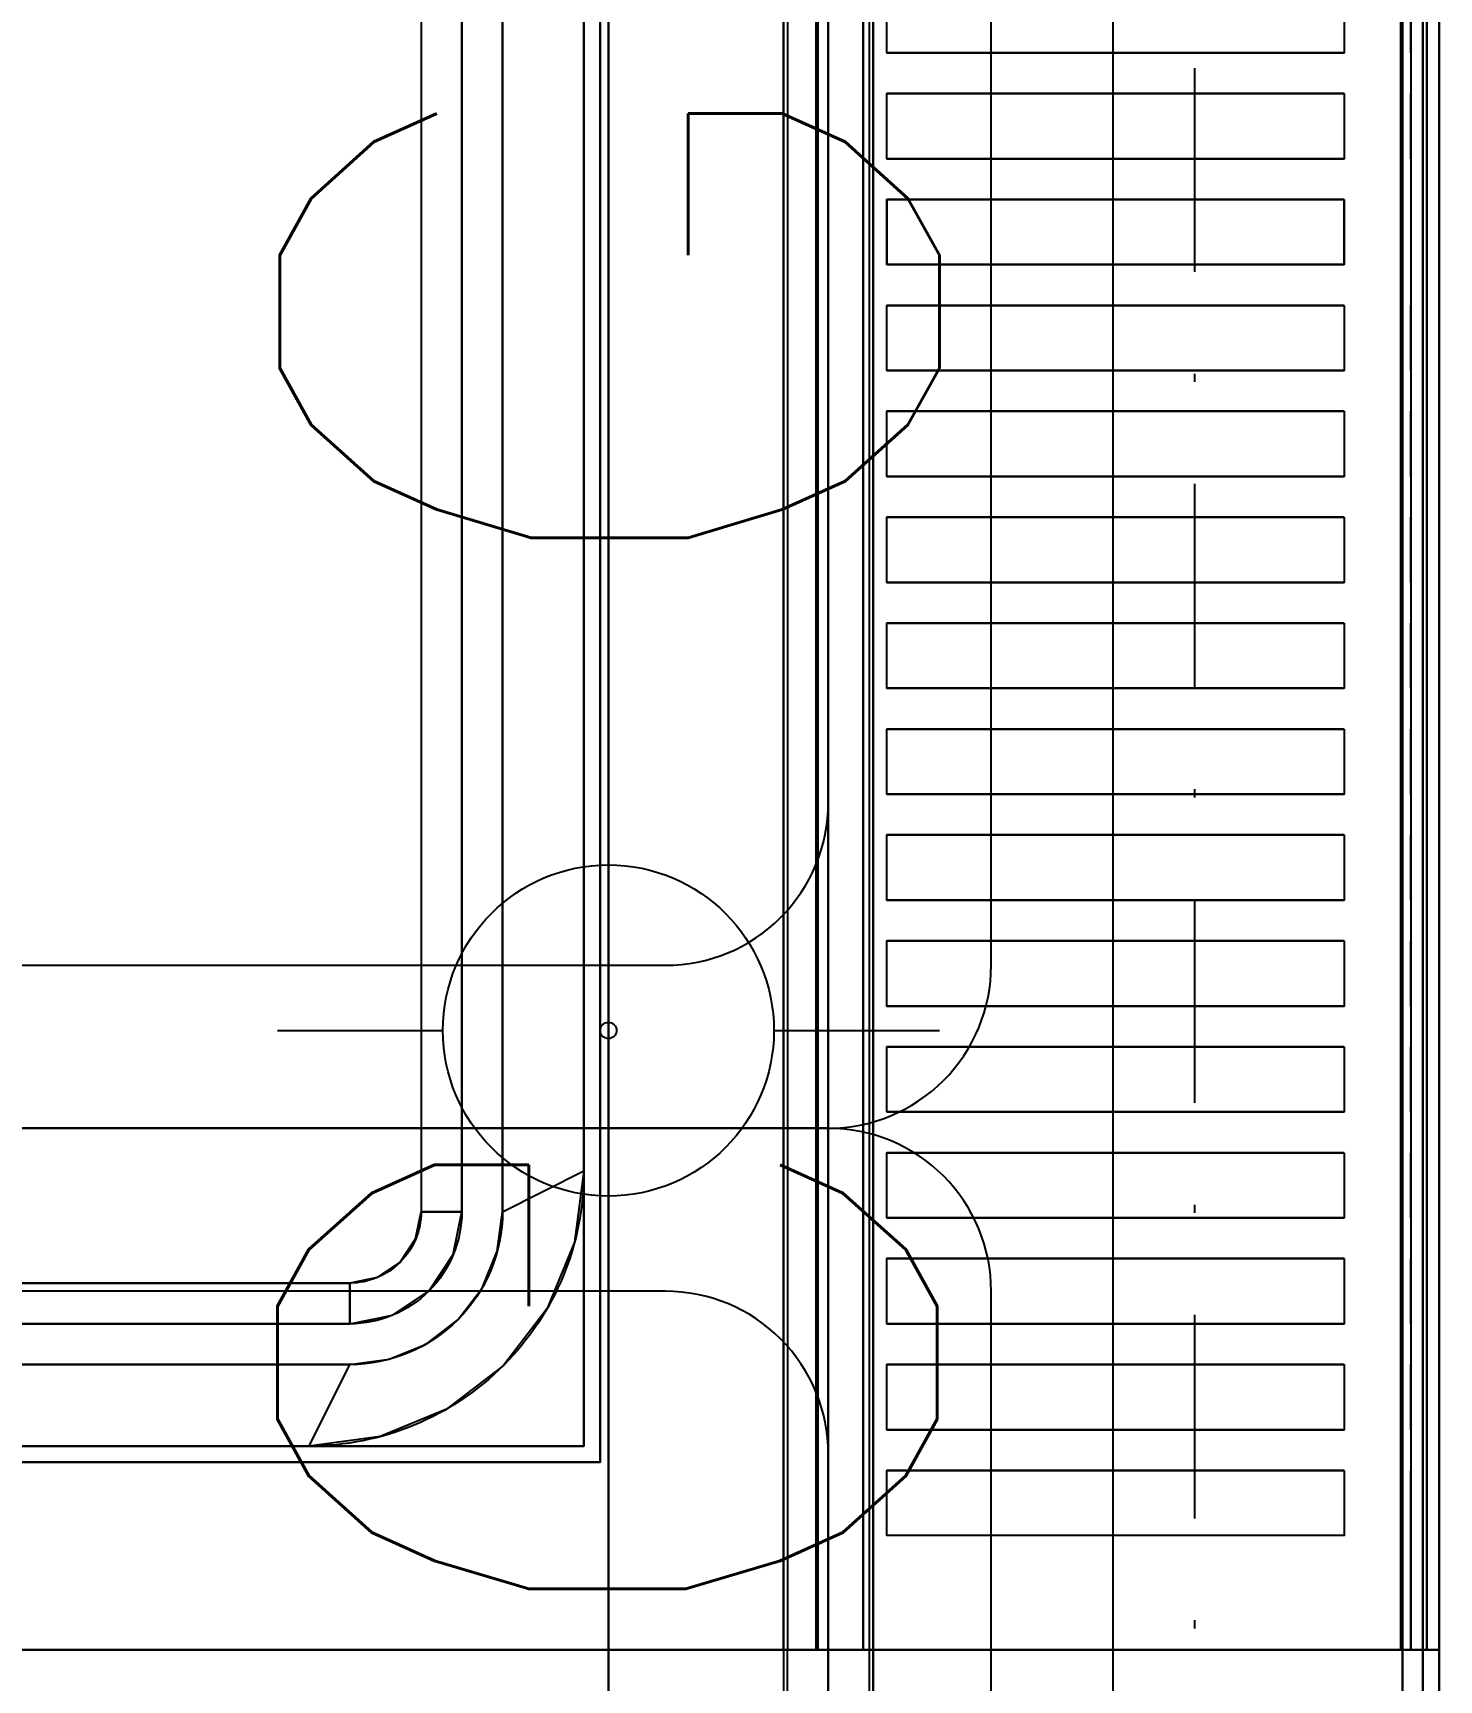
# Model space of a CAD drawing. Header units: millimetres. Extents: x 38967 to 51721, y 49836 to 53207.
# Drawn here: x 41788.87 to 41806.14, y 52616.47 to 52636.69 of the extents above; entities that cross this region are included whole.
import ezdxf

# ---------------------------------------------------------------- set-up
doc = ezdxf.new("R2010")
doc.units = ezdxf.units.MM
doc.header["$LTSCALE"] = 5
doc.linetypes.add('TRATTO-PUNTO', pattern=[1, 0.5, -0.25, 0, -0.25])
for name, color, linetype in [('200-EquipBorder-2d', 9, 'Continuous'), ('200-EquipInternal-2d', 252, 'Continuous'), ('200-EquipSteel-3d', 9, 'Continuous'), ('250-Gas-2D', 50, 'Continuous')]:
    doc.layers.add(name, color=color, linetype=linetype)
doc.layers.add('200-InsPoint-3D', color=3, linetype='Continuous', plot=False)
doc.styles.add('SIMPLEX', font='simplex')

# ---------------------------------------------------------------- blocks, each defined once
blk = doc.blocks.new('ELECTROLUX-MC7-BODY1200X250')
at = {"layer": '200-EquipBorder-2d'}
for p, q in [((0, 0), (1200, 0)), ((1200, 0), (1200, -655))]:
    blk.add_line(p, q, dxfattribs=at)
at = {"layer": '200-EquipInternal-2d'}
blk.add_line((0, -80), (1200, -80), dxfattribs=at)
at = {"layer": '200-EquipSteel-3d'}
for points, invisible_edges in [([(0, -0.34, 912.22), (0, 0, 910.5), (1200, 0, 910.5), (1200, -0.34, 912.22)], 8), ([(0, 0, 902.7), (0, -0.13, 901.81), (1200, -0.13, 901.81), (1200, 0, 902.7)], 2), ([(0, -0.13, 901.81), (0, -0.54, 901.01), (1200, -0.54, 901.01), (1200, -0.13, 901.81)], 10), ([(0, -1.32, 913.68), (0, -0.34, 912.22), (1200, -0.34, 912.22), (1200, -1.32, 913.68)], 10), ([(0, -0.54, 901.01), (0, -1.19, 900.39), (1200, -1.19, 900.39), (1200, -0.54, 901.01)], 10), ([(0, -1.19, 900.39), (0, -2, 900), (1200, -2, 900), (1200, -1.19, 900.39)], 8), ([(0, -2.78, 914.66), (0, -1.32, 913.68), (1200, -1.32, 913.68), (1200, -2.78, 914.66)], 10), ([(1200, -655, 650), (1200, -102, 724), (1200, -2, 900), (1200, -655, 900)], 3), ([(1200, -2, 900), (1200, -2, 724), (1200, -102, 724)], 8), ([(0, -4.5, 915), (0, -2.78, 914.66), (1200, -2.78, 914.66), (1200, -4.5, 915)], 2), ([(0, -71.6, 914.58), (0, -69.5, 915), (1200, -69.5, 915), (1200, -71.6, 914.58)], 8), ([(0, -73.39, 913.39), (0, -71.6, 914.58), (1200, -71.6, 914.58), (1200, -73.39, 913.39)], 10), ([(0, -74.58, 911.6), (0, -73.39, 913.39), (1200, -73.39, 913.39), (1200, -74.58, 911.6)], 10), ([(0, -75, 909.5), (0, -74.58, 911.6), (1200, -74.58, 911.6), (1200, -75, 909.5)], 2), ([(0, -75.45, 903.59), (0, -75, 905.7), (1200, -75, 905.7), (1200, -75.45, 903.59)], 8), ([(0, -76.64, 901.78), (0, -75.45, 903.59), (1200, -75.45, 903.59), (1200, -76.64, 901.78)], 10), ([(0, -78.4, 900.53), (0, -76.64, 901.78), (1200, -76.64, 901.78), (1200, -78.4, 900.53)], 10), ([(0, -80.5, 900), (0, -78.4, 900.53), (1200, -78.4, 900.53), (1200, -80.5, 900)], 2), ([(1200, -102, 724), (1200, -655, 650), (1200, -102, 650)], 1)]:
    blk.add_3dface(points, dxfattribs=dict(at, invisible_edges=invisible_edges))
for points in [[(0, 0, 910.5), (0, 0, 902.7), (1200, 0, 902.7), (1200, 0, 910.5)], [(0, -2, 724), (0, -2, 900), (1200, -2, 900), (1200, -2, 724)], [(0, -102, 724), (0, -2, 724), (1200, -2, 724), (1200, -102, 724)], [(0, -69.5, 915), (0, -4.5, 915), (1200, -4.5, 915), (1200, -69.5, 915)], [(0, -75, 905.7), (0, -75, 909.5), (1200, -75, 909.5), (1200, -75, 905.7)], [(0, -655, 650), (0, -102, 650), (1200, -102, 650), (1200, -655, 650)], [(0, -102, 650), (1200, -102, 650), (1200, -102, 724), (0, -102, 724)]]:
    blk.add_3dface(points, dxfattribs=at)
at = {"layer": '200-InsPoint-3D'}
blk.add_point((1200, 0), dxfattribs=at)
blk = doc.blocks.new('ELECTROLUX-MC7-TOPFYERBRURNERS6')
at = {"layer": '200-EquipSteel-3d'}
for points, invisible_edges in [([(800, -80.5, 900), (854.11, -83.5, 900), (1145.9, -83.5, 900), (1200, -80.5, 900)], 5), ([(1145.9, -83.5, 900), (1154.63, -84.65, 900), (1200, -80.5, 900)], 10), ([(1154.63, -84.65, 900), (1162.78, -88.02, 900), (1200, -80.5, 900)], 10), ([(1162.78, -88.02, 900), (1169.77, -93.39, 900), (1200, -80.5, 900)], 10), ([(1169.77, -93.39, 900), (1175.14, -100.38, 900), (1200, -80.5, 900)], 10), ([(1175.14, -100.38, 900), (1178.51, -108.53, 900), (1200, -80.5, 900)], 10), ([(1178.51, -108.53, 900), (1179.66, -117.26, 900), (1200, -80.5, 900)], 10), ([(1200, -80.5, 900), (1179.66, -117.26, 900), (1179.66, -619.74, 900), (1200, -655, 900)], 5)]:
    blk.add_3dface(points, dxfattribs=dict(at, invisible_edges=invisible_edges))
blk = doc.blocks.new('E7GCGL6C00')
for name in ['ELECTROLUX-MC7-BODY1200X250', 'ELECTROLUX-MC7-TOPFYERBRURNERS6']:
    blk.add_blockref(name, (0, 0))
blk = doc.blocks.new('GCON')
at = {"layer": '200-InsPoint-3D'}
blk.add_point((0, 0), dxfattribs=at)
at = {"layer": '250-Gas-2D'}
for p, q in [((0, 40.64), (0, 20.32)), ((-40.64, 0), (-20.32, 0)), ((20.32, 0), (40.64, 0)), ((0, -20.32), (0, -40.64))]:
    blk.add_line(p, q, dxfattribs=at)
for radius in [20.32, 1]:
    blk.add_circle((0, 0), radius, dxfattribs=at)
at = {"layer": '250-Gas-2D', "style": 'SIMPLEX', "flags": 8}
blk.add_attdef('G', (50.05, -40.64), '', height=81, dxfattribs=at)
blk = doc.blocks.new('A$C4DBF6129')
at = {"layer": '200-EquipBorder-2d'}
for points in [[(15.6, 32.5), (2, 32.5, 0.414214), (0, 30.5), (0, 2, 0.414214), (2, 0), (15.6, 0, 0.414214), (17.6, 2), (17.6, 30.5, 0.414214)], [(13.6, 30.5), (4, 30.5, 0.414214), (2, 28.5), (2, 4, 0.414214), (4, 2), (13.6, 2, 0.414214), (15.6, 4), (15.6, 28.5, 0.414214)]]:
    blk.add_lwpolyline(points, format="xyb", close=True, dxfattribs=at)
blk = doc.blocks.new('ZVR1780')
at = {"layer": '200-EquipBorder-2d'}
for points in [[(1780, -340), (1780, 0), (0, 0), (0, -340), (1780, -340)], [(0, -300), (30, -300), (30, -30), (1750, -30), (1750, -300), (1780, -300)]]:
    blk.add_lwpolyline(points, dxfattribs=at)
at = {"xscale": 10, "yscale": 10, "zscale": 10}
for p in [(1398, -340), (1574, -340)]:
    blk.add_blockref('A$C4DBF6129', p, dxfattribs=at)
at = {"layer": '200-InsPoint-3D', "flags": 9}
blk.add_attdef('DISTANG', (0, 0), '', height=1, dxfattribs=at)
blk.add_attdef('DISTANG', (0, 0), '', height=1, dxfattribs=at)
blk = doc.blocks.new('ELECTROLUX-MC7-BODY400X250')
at = {"layer": '200-EquipBorder-2d'}
for p, q in [((0, 0), (400, 0)), ((400, 0), (400, -655))]:
    blk.add_line(p, q, dxfattribs=at)
at = {"layer": '200-EquipInternal-2d'}
blk.add_line((0, -80), (400, -80), dxfattribs=at)
at = {"layer": '200-EquipSteel-3d'}
for points, invisible_edges in [([(0, -0.34, 912.22), (0, 0, 910.5), (400, 0, 910.5), (400, -0.34, 912.22)], 8), ([(0, 0, 902.7), (0, -0.13, 901.81), (400, -0.13, 901.81), (400, 0, 902.7)], 2), ([(0, -0.13, 901.81), (0, -0.54, 901.01), (400, -0.54, 901.01), (400, -0.13, 901.81)], 10), ([(0, -1.32, 913.68), (0, -0.34, 912.22), (400, -0.34, 912.22), (400, -1.32, 913.68)], 10), ([(0, -0.54, 901.01), (0, -1.19, 900.39), (400, -1.19, 900.39), (400, -0.54, 901.01)], 10), ([(0, -1.19, 900.39), (0, -2, 900), (400, -2, 900), (400, -1.19, 900.39)], 8), ([(0, -2.78, 914.66), (0, -1.32, 913.68), (400, -1.32, 913.68), (400, -2.78, 914.66)], 10), ([(400, -655, 650), (400, -102, 724), (400, -2, 900), (400, -655, 900)], 3), ([(400, -2, 900), (400, -2, 724), (400, -102, 724)], 8), ([(0, -4.5, 915), (0, -2.78, 914.66), (400, -2.78, 914.66), (400, -4.5, 915)], 2), ([(0, -71.6, 914.58), (0, -69.5, 915), (400, -69.5, 915), (400, -71.6, 914.58)], 8), ([(0, -73.39, 913.39), (0, -71.6, 914.58), (400, -71.6, 914.58), (400, -73.39, 913.39)], 10), ([(0, -74.58, 911.6), (0, -73.39, 913.39), (400, -73.39, 913.39), (400, -74.58, 911.6)], 10), ([(0, -75, 909.5), (0, -74.58, 911.6), (400, -74.58, 911.6), (400, -75, 909.5)], 2), ([(0, -75.45, 903.59), (0, -75, 905.7), (400, -75, 905.7), (400, -75.45, 903.59)], 8), ([(0, -76.64, 901.78), (0, -75.45, 903.59), (400, -75.45, 903.59), (400, -76.64, 901.78)], 10), ([(0, -78.4, 900.53), (0, -76.64, 901.78), (400, -76.64, 901.78), (400, -78.4, 900.53)], 10), ([(0, -80.5, 900), (0, -78.4, 900.53), (400, -78.4, 900.53), (400, -80.5, 900)], 2), ([(400, -102, 724), (400, -655, 650), (400, -102, 650)], 1)]:
    blk.add_3dface(points, dxfattribs=dict(at, invisible_edges=invisible_edges))
for points in [[(0, 0, 910.5), (0, 0, 902.7), (400, 0, 902.7), (400, 0, 910.5)], [(0, -2, 724), (0, -2, 900), (400, -2, 900), (400, -2, 724)], [(0, -2, 724), (0, -102, 724), (400, -102, 724), (400, -2, 724)], [(0, -69.5, 915), (0, -4.5, 915), (400, -4.5, 915), (400, -69.5, 915)], [(0, -75, 905.7), (0, -75, 909.5), (400, -75, 909.5), (400, -75, 905.7)], [(0, -655, 650), (0, -102, 650), (400, -102, 650), (400, -655, 650)], [(0, -102, 650), (400, -102, 650), (400, -102, 724), (0, -102, 724)]]:
    blk.add_3dface(points, dxfattribs=at)
at = {"layer": '200-InsPoint-3D'}
blk.add_point((400, 0), dxfattribs=at)
blk = doc.blocks.new('ELECTROLUX-MC-CAMINO400')
at = {"layer": '200-EquipInternal-2d'}
for points in [[(0, -0.21), (400, -0.21), (400, -75.21), (0, -75.21)], [(196, -10.37), (204, -10.37), (204, -66.52), (196, -66.52)], [(209, -10.37), (217, -10.37), (217, -66.52), (209, -66.52)], [(222, -10.37), (230, -10.37), (230, -66.52), (222, -66.52)], [(235, -10.37), (243, -10.37), (243, -66.52), (235, -66.52)], [(248, -10.37), (256, -10.37), (256, -66.52), (248, -66.52)], [(261, -10.37), (269, -10.37), (269, -66.52), (261, -66.52)], [(274, -10.37), (282, -10.37), (282, -66.52), (274, -66.52)], [(287, -10.37), (295, -10.37), (295, -66.52), (287, -66.52)], [(300, -10.37), (308, -10.37), (308, -66.52), (300, -66.52)], [(313, -10.37), (321, -10.37), (321, -66.52), (313, -66.52)], [(326, -10.37), (334, -10.37), (334, -66.52), (326, -66.52)], [(339, -10.37), (347, -10.37), (347, -66.52), (339, -66.52)], [(352, -10.37), (360, -10.37), (360, -66.52), (352, -66.52)], [(365, -10.37), (373, -10.37), (373, -66.52), (365, -66.52)], [(378, -10.37), (386, -10.37), (386, -66.52), (378, -66.52)]]:
    blk.add_lwpolyline(points, close=True, dxfattribs=at)
at = {"layer": '200-EquipSteel-3d'}
for points in [[(0, -0.21, 917.01), (0, -0.21, 956), (400, -0.21, 956), (400, -0.21, 917.01)], [(0, -69.44, 915), (0, -3.39, 915), (400, -3.39, 915), (400, -69.44, 915)]]:
    blk.add_3dface(points, dxfattribs=at)
for points, invisible_edges in [([(0, -0.21, 956), (0, -0.36, 956.76), (400, -0.36, 956.76), (400, -0.21, 956)], 2), ([(0, -0.25, 916.62), (0, -0.21, 917.01), (400, -0.21, 917.01), (400, -0.25, 916.62)], 8), ([(0, -0.37, 916.23), (0, -0.25, 916.62), (400, -0.25, 916.62), (400, -0.37, 916.23)], 10), ([(0, -0.36, 956.76), (0, -0.78, 957.41), (400, -0.78, 957.41), (400, -0.36, 956.76)], 10), ([(0, -0.56, 915.88), (0, -0.37, 916.23), (400, -0.37, 916.23), (400, -0.56, 915.88)], 10), ([(0, -0.82, 915.58), (0, -0.56, 915.88), (400, -0.56, 915.88), (400, -0.82, 915.58)], 10), ([(0, -0.78, 957.41), (0, -1.43, 957.84), (400, -1.43, 957.84), (400, -0.78, 957.41)], 10), ([(0, -1.41, 915.27), (0, -0.82, 915.58), (400, -0.82, 915.58), (400, -1.41, 915.27)], 10), ([(0, -2.05, 915.07), (0, -1.41, 915.27), (400, -1.41, 915.27), (400, -2.05, 915.07)], 10), ([(0, -1.43, 957.84), (0, -2.19, 958), (400, -2.19, 958), (400, -1.43, 957.84)], 8), ([(0, -2.72, 914.98), (0, -2.05, 915.07), (400, -2.05, 915.07), (400, -2.72, 914.98)], 10), ([(0, -3.39, 915), (0, -2.72, 914.98), (400, -2.72, 914.98), (400, -3.39, 915)], 2), ([(196, -10.37, 957.76), (204, -10.37, 957.76), (204, -2.19, 958), (196, -2.19, 958)], 10), ([(204, -2.19, 958), (209, -2.19, 958), (209, -10.37, 957.76), (204, -10.37, 957.76)], 14), ([(209, -10.37, 957.76), (217, -10.37, 957.76), (217, -2.19, 958), (209, -2.19, 958)], 10), ([(217, -2.19, 958), (222, -2.19, 958), (222, -10.37, 957.76), (217, -10.37, 957.76)], 14), ([(230, -10.37, 957.76), (222, -10.37, 957.76), (222, -2.19, 958), (230, -2.19, 958)], 10), ([(230, -2.19, 958), (235, -2.19, 958), (235, -10.37, 957.76), (230, -10.37, 957.76)], 14), ([(235, -10.37, 957.76), (243, -10.37, 957.76), (243, -2.19, 958), (235, -2.19, 958)], 10), ([(243, -2.19, 958), (248, -2.19, 958), (248, -10.37, 957.76), (243, -10.37, 957.76)], 14), ([(248, -10.37, 957.76), (256, -10.37, 957.76), (256, -2.19, 958), (248, -2.19, 958)], 10), ([(256, -2.19, 958), (261, -2.19, 958), (261, -10.37, 957.76), (256, -10.37, 957.76)], 14), ([(261, -10.37, 957.76), (269, -10.37, 957.76), (269, -2.19, 958), (261, -2.19, 958)], 10), ([(269, -2.19, 958), (274, -2.19, 958), (274, -10.37, 957.76), (269, -10.37, 957.76)], 14), ([(274, -10.37, 957.76), (282, -10.37, 957.76), (282, -2.19, 958), (274, -2.19, 958)], 10), ([(282, -2.19, 958), (287, -2.19, 958), (287, -10.37, 957.76), (282, -10.37, 957.76)], 14), ([(287, -10.37, 957.76), (295, -10.37, 957.76), (295, -2.19, 958), (287, -2.19, 958)], 10), ([(295, -2.19, 958), (300, -2.19, 958), (300, -10.37, 957.76), (295, -10.37, 957.76)], 14), ([(300, -10.37, 957.76), (308, -10.37, 957.76), (308, -2.19, 958), (300, -2.19, 958)], 10), ([(308, -2.19, 958), (313, -2.19, 958), (313, -10.37, 957.76), (308, -10.37, 957.76)], 14), ([(313, -10.37, 957.76), (321, -10.37, 957.76), (321, -2.19, 958), (313, -2.19, 958)], 10), ([(321, -2.19, 958), (326, -2.19, 958), (326, -10.37, 957.76), (321, -10.37, 957.76)], 14), ([(326, -10.37, 957.76), (334, -10.37, 957.76), (334, -2.19, 958), (326, -2.19, 958)], 10), ([(334, -2.19, 958), (339, -2.19, 958), (339, -10.37, 957.76), (334, -10.37, 957.76)], 14), ([(339, -10.37, 957.76), (347, -10.37, 957.76), (347, -2.19, 958), (339, -2.19, 958)], 10), ([(347, -2.19, 958), (352, -2.19, 958), (352, -10.37, 957.76), (347, -10.37, 957.76)], 14), ([(352, -10.37, 957.76), (360, -10.37, 957.76), (360, -2.19, 958), (352, -2.19, 958)], 10), ([(360, -2.19, 958), (365, -2.19, 958), (365, -10.37, 957.76), (360, -10.37, 957.76)], 14), ([(365, -10.37, 957.76), (373, -10.37, 957.76), (373, -2.19, 958), (365, -2.19, 958)], 10), ([(373, -2.19, 958), (378, -2.19, 958), (378, -10.37, 957.76), (373, -10.37, 957.76)], 14), ([(378, -10.37, 957.76), (386, -10.37, 957.76), (386, -2.19, 958), (378, -2.19, 958)], 10), ([(400, -10.37, 957.76), (400, -2.19, 958), (386, -2.19, 958), (386, -10.37, 957.76)], 12), ([(204, -17.47, 956.91), (204, -10.37, 957.76), (209, -10.37, 957.76), (209, -17.47, 956.91)], 10), ([(217, -17.47, 956.91), (217, -10.37, 957.76), (222, -10.37, 957.76), (222, -17.47, 956.91)], 10), ([(230, -17.47, 956.91), (230, -10.37, 957.76), (235, -10.37, 957.76), (235, -17.47, 956.91)], 10), ([(243, -17.47, 956.91), (243, -10.37, 957.76), (248, -10.37, 957.76), (248, -17.47, 956.91)], 10), ([(256, -17.47, 956.91), (256, -10.37, 957.76), (261, -10.37, 957.76), (261, -17.47, 956.91)], 10), ([(269, -17.47, 956.91), (269, -10.37, 957.76), (274, -10.37, 957.76), (274, -17.47, 956.91)], 10), ([(282, -17.47, 956.91), (282, -10.37, 957.76), (287, -10.37, 957.76), (287, -17.47, 956.91)], 10), ([(295, -17.47, 956.91), (295, -10.37, 957.76), (300, -10.37, 957.76), (300, -17.47, 956.91)], 10), ([(308, -17.47, 956.91), (308, -10.37, 957.76), (313, -10.37, 957.76), (313, -17.47, 956.91)], 10), ([(321, -17.47, 956.91), (321, -10.37, 957.76), (326, -10.37, 957.76), (326, -17.47, 956.91)], 10), ([(334, -17.47, 956.91), (334, -10.37, 957.76), (339, -10.37, 957.76), (339, -17.47, 956.91)], 10), ([(347, -17.47, 956.91), (347, -10.37, 957.76), (352, -10.37, 957.76), (352, -17.47, 956.91)], 10), ([(360, -17.47, 956.91), (360, -10.37, 957.76), (365, -10.37, 957.76), (365, -17.47, 956.91)], 10), ([(373, -17.47, 956.91), (373, -10.37, 957.76), (378, -10.37, 957.76), (378, -17.47, 956.91)], 10), ([(400, -17.47, 956.91), (400, -10.37, 957.76), (386, -10.37, 957.76), (386, -17.47, 956.91)], 10), ([(204, -24.48, 955.45), (204, -17.47, 956.91), (209, -17.47, 956.91), (209, -24.48, 955.45)], 10), ([(217, -24.48, 955.45), (217, -17.47, 956.91), (222, -17.47, 956.91), (222, -24.48, 955.45)], 10), ([(230, -24.48, 955.45), (230, -17.47, 956.91), (235, -17.47, 956.91), (235, -24.48, 955.45)], 10), ([(243, -24.48, 955.45), (243, -17.47, 956.91), (248, -17.47, 956.91), (248, -24.48, 955.45)], 10), ([(256, -24.48, 955.45), (256, -17.47, 956.91), (261, -17.47, 956.91), (261, -24.48, 955.45)], 10), ([(269, -24.48, 955.45), (269, -17.47, 956.91), (274, -17.47, 956.91), (274, -24.48, 955.45)], 10), ([(282, -24.48, 955.45), (282, -17.47, 956.91), (287, -17.47, 956.91), (287, -24.48, 955.45)], 10), ([(295, -24.48, 955.45), (295, -17.47, 956.91), (300, -17.47, 956.91), (300, -24.48, 955.45)], 10), ([(308, -24.48, 955.45), (308, -17.47, 956.91), (313, -17.47, 956.91), (313, -24.48, 955.45)], 10), ([(321, -24.48, 955.45), (321, -17.47, 956.91), (326, -17.47, 956.91), (326, -24.48, 955.45)], 10), ([(334, -24.48, 955.45), (334, -17.47, 956.91), (339, -17.47, 956.91), (339, -24.48, 955.45)], 10), ([(347, -24.48, 955.45), (347, -17.47, 956.91), (352, -17.47, 956.91), (352, -24.48, 955.45)], 10), ([(360, -24.48, 955.45), (360, -17.47, 956.91), (365, -17.47, 956.91), (365, -24.48, 955.45)], 10), ([(373, -24.48, 955.45), (373, -17.47, 956.91), (378, -17.47, 956.91), (378, -24.48, 955.45)], 10), ([(400, -24.48, 955.45), (400, -17.47, 956.91), (386, -17.47, 956.91), (386, -24.48, 955.45)], 10), ([(204, -31.33, 953.39), (204, -24.48, 955.45), (209, -24.48, 955.45), (209, -31.33, 953.39)], 10), ([(217, -31.33, 953.39), (217, -24.48, 955.45), (222, -24.48, 955.45), (222, -31.33, 953.39)], 10), ([(230, -31.33, 953.39), (230, -24.48, 955.45), (235, -24.48, 955.45), (235, -31.33, 953.39)], 10), ([(243, -31.33, 953.39), (243, -24.48, 955.45), (248, -24.48, 955.45), (248, -31.33, 953.39)], 10), ([(256, -31.33, 953.39), (256, -24.48, 955.45), (261, -24.48, 955.45), (261, -31.33, 953.39)], 10), ([(269, -31.33, 953.39), (269, -24.48, 955.45), (274, -24.48, 955.45), (274, -31.33, 953.39)], 10), ([(282, -31.33, 953.39), (282, -24.48, 955.45), (287, -24.48, 955.45), (287, -31.33, 953.39)], 10), ([(295, -31.33, 953.39), (295, -24.48, 955.45), (300, -24.48, 955.45), (300, -31.33, 953.39)], 10), ([(308, -31.33, 953.39), (308, -24.48, 955.45), (313, -24.48, 955.45), (313, -31.33, 953.39)], 10), ([(321, -31.33, 953.39), (321, -24.48, 955.45), (326, -24.48, 955.45), (326, -31.33, 953.39)], 10), ([(334, -31.33, 953.39), (334, -24.48, 955.45), (339, -24.48, 955.45), (339, -31.33, 953.39)], 10), ([(347, -31.33, 953.39), (347, -24.48, 955.45), (352, -24.48, 955.45), (352, -31.33, 953.39)], 10), ([(360, -31.33, 953.39), (360, -24.48, 955.45), (365, -24.48, 955.45), (365, -31.33, 953.39)], 10), ([(373, -31.33, 953.39), (373, -24.48, 955.45), (378, -24.48, 955.45), (378, -31.33, 953.39)], 10), ([(400, -31.33, 953.39), (400, -24.48, 955.45), (386, -24.48, 955.45), (386, -31.33, 953.39)], 10), ([(204, -37.98, 950.75), (204, -31.33, 953.39), (209, -31.33, 953.39), (209, -37.98, 950.75)], 10), ([(217, -37.98, 950.75), (217, -31.33, 953.39), (222, -31.33, 953.39), (222, -37.98, 950.75)], 10), ([(230, -37.98, 950.75), (230, -31.33, 953.39), (235, -31.33, 953.39), (235, -37.98, 950.75)], 10), ([(243, -37.98, 950.75), (243, -31.33, 953.39), (248, -31.33, 953.39), (248, -37.98, 950.75)], 10), ([(256, -37.98, 950.75), (256, -31.33, 953.39), (261, -31.33, 953.39), (261, -37.98, 950.75)], 10), ([(269, -37.98, 950.75), (269, -31.33, 953.39), (274, -31.33, 953.39), (274, -37.98, 950.75)], 10), ([(282, -37.98, 950.75), (282, -31.33, 953.39), (287, -31.33, 953.39), (287, -37.98, 950.75)], 10), ([(295, -37.98, 950.75), (295, -31.33, 953.39), (300, -31.33, 953.39), (300, -37.98, 950.75)], 10), ([(308, -37.98, 950.75), (308, -31.33, 953.39), (313, -31.33, 953.39), (313, -37.98, 950.75)], 10), ([(321, -37.98, 950.75), (321, -31.33, 953.39), (326, -31.33, 953.39), (326, -37.98, 950.75)], 10), ([(334, -37.98, 950.75), (334, -31.33, 953.39), (339, -31.33, 953.39), (339, -37.98, 950.75)], 10), ([(347, -37.98, 950.75), (347, -31.33, 953.39), (352, -31.33, 953.39), (352, -37.98, 950.75)], 10), ([(360, -37.98, 950.75), (360, -31.33, 953.39), (365, -31.33, 953.39), (365, -37.98, 950.75)], 10), ([(373, -37.98, 950.75), (373, -31.33, 953.39), (378, -31.33, 953.39), (378, -37.98, 950.75)], 10), ([(400, -37.98, 950.75), (400, -31.33, 953.39), (386, -31.33, 953.39), (386, -37.98, 950.75)], 10), ([(204, -44.37, 947.54), (204, -37.98, 950.75), (209, -37.98, 950.75), (209, -44.37, 947.54)], 10), ([(217, -44.37, 947.54), (217, -37.98, 950.75), (222, -37.98, 950.75), (222, -44.37, 947.54)], 10), ([(230, -44.37, 947.54), (230, -37.98, 950.75), (235, -37.98, 950.75), (235, -44.37, 947.54)], 10), ([(243, -44.37, 947.54), (243, -37.98, 950.75), (248, -37.98, 950.75), (248, -44.37, 947.54)], 10), ([(256, -44.37, 947.54), (256, -37.98, 950.75), (261, -37.98, 950.75), (261, -44.37, 947.54)], 10), ([(269, -44.37, 947.54), (269, -37.98, 950.75), (274, -37.98, 950.75), (274, -44.37, 947.54)], 10), ([(282, -44.37, 947.54), (282, -37.98, 950.75), (287, -37.98, 950.75), (287, -44.37, 947.54)], 10), ([(295, -44.37, 947.54), (295, -37.98, 950.75), (300, -37.98, 950.75), (300, -44.37, 947.54)], 10), ([(308, -44.37, 947.54), (308, -37.98, 950.75), (313, -37.98, 950.75), (313, -44.37, 947.54)], 10), ([(321, -44.37, 947.54), (321, -37.98, 950.75), (326, -37.98, 950.75), (326, -44.37, 947.54)], 10), ([(334, -44.37, 947.54), (334, -37.98, 950.75), (339, -37.98, 950.75), (339, -44.37, 947.54)], 10), ([(347, -44.37, 947.54), (347, -37.98, 950.75), (352, -37.98, 950.75), (352, -44.37, 947.54)], 10), ([(360, -44.37, 947.54), (360, -37.98, 950.75), (365, -37.98, 950.75), (365, -44.37, 947.54)], 10), ([(373, -44.37, 947.54), (373, -37.98, 950.75), (378, -37.98, 950.75), (378, -44.37, 947.54)], 10), ([(400, -44.37, 947.54), (400, -37.98, 950.75), (386, -37.98, 950.75), (386, -44.37, 947.54)], 10), ([(204, -50.47, 943.8), (204, -44.37, 947.54), (209, -44.37, 947.54), (209, -50.47, 943.8)], 10), ([(217, -50.47, 943.8), (217, -44.37, 947.54), (222, -44.37, 947.54), (222, -50.47, 943.8)], 10), ([(230, -50.47, 943.8), (230, -44.37, 947.54), (235, -44.37, 947.54), (235, -50.47, 943.8)], 10), ([(243, -50.47, 943.8), (243, -44.37, 947.54), (248, -44.37, 947.54), (248, -50.47, 943.8)], 10), ([(256, -50.47, 943.8), (256, -44.37, 947.54), (261, -44.37, 947.54), (261, -50.47, 943.8)], 10), ([(269, -50.47, 943.8), (269, -44.37, 947.54), (274, -44.37, 947.54), (274, -50.47, 943.8)], 10), ([(282, -50.47, 943.8), (282, -44.37, 947.54), (287, -44.37, 947.54), (287, -50.47, 943.8)], 10), ([(295, -50.47, 943.8), (295, -44.37, 947.54), (300, -44.37, 947.54), (300, -50.47, 943.8)], 10), ([(308, -50.47, 943.8), (308, -44.37, 947.54), (313, -44.37, 947.54), (313, -50.47, 943.8)], 10), ([(321, -50.47, 943.8), (321, -44.37, 947.54), (326, -44.37, 947.54), (326, -50.47, 943.8)], 10), ([(334, -50.47, 943.8), (334, -44.37, 947.54), (339, -44.37, 947.54), (339, -50.47, 943.8)], 10), ([(347, -50.47, 943.8), (347, -44.37, 947.54), (352, -44.37, 947.54), (352, -50.47, 943.8)], 10), ([(360, -50.47, 943.8), (360, -44.37, 947.54), (365, -44.37, 947.54), (365, -50.47, 943.8)], 10), ([(373, -50.47, 943.8), (373, -44.37, 947.54), (378, -44.37, 947.54), (378, -50.47, 943.8)], 10), ([(400, -50.47, 943.8), (400, -44.37, 947.54), (386, -44.37, 947.54), (386, -50.47, 943.8)], 10), ([(204, -56.22, 939.54), (204, -50.47, 943.8), (209, -50.47, 943.8), (209, -56.22, 939.54)], 10), ([(217, -56.22, 939.54), (217, -50.47, 943.8), (222, -50.47, 943.8), (222, -56.22, 939.54)], 10), ([(230, -56.22, 939.54), (230, -50.47, 943.8), (235, -50.47, 943.8), (235, -56.22, 939.54)], 10), ([(243, -56.22, 939.54), (243, -50.47, 943.8), (248, -50.47, 943.8), (248, -56.22, 939.54)], 10), ([(256, -56.22, 939.54), (256, -50.47, 943.8), (261, -50.47, 943.8), (261, -56.22, 939.54)], 10), ([(269, -56.22, 939.54), (269, -50.47, 943.8), (274, -50.47, 943.8), (274, -56.22, 939.54)], 10), ([(282, -56.22, 939.54), (282, -50.47, 943.8), (287, -50.47, 943.8), (287, -56.22, 939.54)], 10), ([(295, -56.22, 939.54), (295, -50.47, 943.8), (300, -50.47, 943.8), (300, -56.22, 939.54)], 10), ([(308, -56.22, 939.54), (308, -50.47, 943.8), (313, -50.47, 943.8), (313, -56.22, 939.54)], 10), ([(321, -56.22, 939.54), (321, -50.47, 943.8), (326, -50.47, 943.8), (326, -56.22, 939.54)], 10), ([(334, -56.22, 939.54), (334, -50.47, 943.8), (339, -50.47, 943.8), (339, -56.22, 939.54)], 10), ([(347, -56.22, 939.54), (347, -50.47, 943.8), (352, -50.47, 943.8), (352, -56.22, 939.54)], 10), ([(360, -56.22, 939.54), (360, -50.47, 943.8), (365, -50.47, 943.8), (365, -56.22, 939.54)], 10), ([(373, -56.22, 939.54), (373, -50.47, 943.8), (378, -50.47, 943.8), (378, -56.22, 939.54)], 10), ([(400, -56.22, 939.54), (400, -50.47, 943.8), (386, -50.47, 943.8), (386, -56.22, 939.54)], 10), ([(204, -61.59, 934.81), (204, -56.22, 939.54), (209, -56.22, 939.54), (209, -61.59, 934.81)], 10), ([(217, -61.59, 934.81), (217, -56.22, 939.54), (222, -56.22, 939.54), (222, -61.59, 934.81)], 10), ([(230, -61.59, 934.81), (230, -56.22, 939.54), (235, -56.22, 939.54), (235, -61.59, 934.81)], 10), ([(243, -61.59, 934.81), (243, -56.22, 939.54), (248, -56.22, 939.54), (248, -61.59, 934.81)], 10), ([(256, -61.59, 934.81), (256, -56.22, 939.54), (261, -56.22, 939.54), (261, -61.59, 934.81)], 10), ([(269, -61.59, 934.81), (269, -56.22, 939.54), (274, -56.22, 939.54), (274, -61.59, 934.81)], 10), ([(282, -61.59, 934.81), (282, -56.22, 939.54), (287, -56.22, 939.54), (287, -61.59, 934.81)], 10), ([(295, -61.59, 934.81), (295, -56.22, 939.54), (300, -56.22, 939.54), (300, -61.59, 934.81)], 10), ([(308, -61.59, 934.81), (308, -56.22, 939.54), (313, -56.22, 939.54), (313, -61.59, 934.81)], 10), ([(321, -61.59, 934.81), (321, -56.22, 939.54), (326, -56.22, 939.54), (326, -61.59, 934.81)], 10), ([(334, -61.59, 934.81), (334, -56.22, 939.54), (339, -56.22, 939.54), (339, -61.59, 934.81)], 10), ([(347, -61.59, 934.81), (347, -56.22, 939.54), (352, -56.22, 939.54), (352, -61.59, 934.81)], 10), ([(360, -61.59, 934.81), (360, -56.22, 939.54), (365, -56.22, 939.54), (365, -61.59, 934.81)], 10), ([(373, -61.59, 934.81), (373, -56.22, 939.54), (378, -56.22, 939.54), (378, -61.59, 934.81)], 10), ([(400, -61.59, 934.81), (400, -56.22, 939.54), (386, -56.22, 939.54), (386, -61.59, 934.81)], 10), ([(204, -66.52, 929.63), (204, -61.59, 934.81), (209, -61.59, 934.81), (209, -66.52, 929.63)], 10), ([(217, -66.52, 929.63), (217, -61.59, 934.81), (222, -61.59, 934.81), (222, -66.52, 929.63)], 10), ([(230, -66.52, 929.63), (230, -61.59, 934.81), (235, -61.59, 934.81), (235, -66.52, 929.63)], 10), ([(243, -66.52, 929.63), (243, -61.59, 934.81), (248, -61.59, 934.81), (248, -66.52, 929.63)], 10), ([(256, -66.52, 929.63), (256, -61.59, 934.81), (261, -61.59, 934.81), (261, -66.52, 929.63)], 10), ([(269, -66.52, 929.63), (269, -61.59, 934.81), (274, -61.59, 934.81), (274, -66.52, 929.63)], 10), ([(282, -66.52, 929.63), (282, -61.59, 934.81), (287, -61.59, 934.81), (287, -66.52, 929.63)], 10), ([(295, -66.52, 929.63), (295, -61.59, 934.81), (300, -61.59, 934.81), (300, -66.52, 929.63)], 10), ([(308, -66.52, 929.63), (308, -61.59, 934.81), (313, -61.59, 934.81), (313, -66.52, 929.63)], 10), ([(321, -66.52, 929.63), (321, -61.59, 934.81), (326, -61.59, 934.81), (326, -66.52, 929.63)], 10), ([(334, -66.52, 929.63), (334, -61.59, 934.81), (339, -61.59, 934.81), (339, -66.52, 929.63)], 10), ([(347, -66.52, 929.63), (347, -61.59, 934.81), (352, -61.59, 934.81), (352, -66.52, 929.63)], 10), ([(360, -66.52, 929.63), (360, -61.59, 934.81), (365, -61.59, 934.81), (365, -66.52, 929.63)], 10), ([(373, -66.52, 929.63), (373, -61.59, 934.81), (378, -61.59, 934.81), (378, -66.52, 929.63)], 10), ([(400, -66.52, 929.63), (400, -61.59, 934.81), (386, -61.59, 934.81), (386, -66.52, 929.63)], 10), ([(196, -71, 924.05), (204, -71, 924.05), (204, -66.52, 929.63), (196, -66.52, 929.63)], 11), ([(204, -71, 924.05), (209, -71, 924.05), (209, -66.52, 929.63), (204, -66.52, 929.63)], 15), ([(209, -71, 924.05), (217, -71, 924.05), (217, -66.52, 929.63), (209, -66.52, 929.63)], 11), ([(217, -71, 924.05), (222, -71, 924.05), (222, -66.52, 929.63), (217, -66.52, 929.63)], 15), ([(230, -71, 924.05), (222, -71, 924.05), (222, -66.52, 929.63), (230, -66.52, 929.63)], 11), ([(230, -71, 924.05), (235, -71, 924.05), (235, -66.52, 929.63), (230, -66.52, 929.63)], 15), ([(235, -71, 924.05), (243, -71, 924.05), (243, -66.52, 929.63), (235, -66.52, 929.63)], 11), ([(243, -71, 924.05), (248, -71, 924.05), (248, -66.52, 929.63), (243, -66.52, 929.63)], 15), ([(248, -71, 924.05), (256, -71, 924.05), (256, -66.52, 929.63), (248, -66.52, 929.63)], 11), ([(256, -71, 924.05), (261, -71, 924.05), (261, -66.52, 929.63), (256, -66.52, 929.63)], 15), ([(261, -71, 924.05), (269, -71, 924.05), (269, -66.52, 929.63), (261, -66.52, 929.63)], 11), ([(269, -71, 924.05), (274, -71, 924.05), (274, -66.52, 929.63), (269, -66.52, 929.63)], 15), ([(274, -71, 924.05), (282, -71, 924.05), (282, -66.52, 929.63), (274, -66.52, 929.63)], 11), ([(282, -71, 924.05), (287, -71, 924.05), (287, -66.52, 929.63), (282, -66.52, 929.63)], 15), ([(287, -71, 924.05), (295, -71, 924.05), (295, -66.52, 929.63), (287, -66.52, 929.63)], 11), ([(295, -71, 924.05), (300, -71, 924.05), (300, -66.52, 929.63), (295, -66.52, 929.63)], 15), ([(300, -71, 924.05), (308, -71, 924.05), (308, -66.52, 929.63), (300, -66.52, 929.63)], 11), ([(308, -71, 924.05), (313, -71, 924.05), (313, -66.52, 929.63), (308, -66.52, 929.63)], 15), ([(313, -71, 924.05), (321, -71, 924.05), (321, -66.52, 929.63), (313, -66.52, 929.63)], 11), ([(321, -71, 924.05), (326, -71, 924.05), (326, -66.52, 929.63), (321, -66.52, 929.63)], 15), ([(326, -71, 924.05), (334, -71, 924.05), (334, -66.52, 929.63), (326, -66.52, 929.63)], 11), ([(334, -71, 924.05), (339, -71, 924.05), (339, -66.52, 929.63), (334, -66.52, 929.63)], 15), ([(339, -71, 924.05), (347, -71, 924.05), (347, -66.52, 929.63), (339, -66.52, 929.63)], 11), ([(347, -71, 924.05), (352, -71, 924.05), (352, -66.52, 929.63), (347, -66.52, 929.63)], 15), ([(352, -71, 924.05), (360, -71, 924.05), (360, -66.52, 929.63), (352, -66.52, 929.63)], 11), ([(360, -71, 924.05), (365, -71, 924.05), (365, -66.52, 929.63), (360, -66.52, 929.63)], 15), ([(365, -71, 924.05), (373, -71, 924.05), (373, -66.52, 929.63), (365, -66.52, 929.63)], 11), ([(373, -71, 924.05), (378, -71, 924.05), (378, -66.52, 929.63), (373, -66.52, 929.63)], 15), ([(378, -71, 924.05), (386, -71, 924.05), (386, -66.52, 929.63), (378, -66.52, 929.63)], 11), ([(400, -71, 924.05), (400, -66.52, 929.63), (386, -66.52, 929.63), (386, -71, 924.05)], 14), ([(0, -70.76, 915.05), (0, -69.44, 915), (400, -69.44, 915), (400, -70.76, 915.05)], 8), ([(0, -72.06, 915.25), (0, -70.76, 915.05), (400, -70.76, 915.05), (400, -72.06, 915.25)], 10), ([(0, -74.97, 918.1), (0, -71, 924.05), (400, -71, 924.05), (400, -74.97, 918.1)], 2), ([(0, -73.33, 915.6), (0, -72.06, 915.25), (400, -72.06, 915.25), (400, -73.33, 915.6)], 10), ([(0, -74.56, 916.08), (0, -73.33, 915.6), (400, -73.33, 915.6), (400, -74.56, 916.08)], 10), ([(0, -74.96, 916.48), (0, -74.56, 916.08), (400, -74.56, 916.08), (400, -74.96, 916.48)], 10), ([(0, -75.18, 917), (0, -74.96, 916.48), (400, -74.96, 916.48), (400, -75.18, 917)], 10), ([(0, -74.97, 918.1), (0, -75.18, 917.57), (400, -75.18, 917.57), (400, -74.97, 918.1)], 2), ([(0, -75.18, 917.57), (0, -75.18, 917), (400, -75.18, 917), (400, -75.18, 917.57)], 10)]:
    blk.add_3dface(points, dxfattribs=dict(at, invisible_edges=invisible_edges))
blk = doc.blocks.new('ELECTROLUX-MC7-FRYTOP-400')
at = {"layer": '200-EquipInternal-2d'}
for points in [[(58.76, -105), (341.24, -105, -0.414214), (375, -138.76), (375, -616.29, -0.414214), (341.24, -650.05), (58.76, -650.05, -0.414214), (25, -616.29), (25, -138.76, -0.414214)], [(53.76, -115), (346.24, -115, -0.414214), (365, -133.76), (365, -621.29, -0.414214), (346.24, -640.05), (53.76, -640.05, -0.414214), (35, -621.29), (35, -133.76, -0.414214)], [(53.76, -120), (346.24, -120, -0.414214), (360, -133.76), (360, -571.29, -0.414214), (346.24, -585.05), (53.76, -585.05, -0.414214), (40, -571.29), (40, -133.76, -0.414214)], [(53.76, -125), (346.24, -125, -0.414214), (355, -133.76), (355, -571.29, -0.414214), (346.24, -580.05), (53.76, -580.05, -0.414214), (45, -571.29), (45, -133.76, -0.414214)]]:
    blk.add_lwpolyline(points, format="xyb", close=True, dxfattribs=at)
at = {"layer": '200-EquipSteel-3d'}
for points, invisible_edges in [([(400, -80.5, 900), (341.24, -105, 900), (58.76, -105, 900), (0, -80.5, 900)], 5), ([(341.24, -105, 900), (349.97, -106.15, 900), (400, -80.5, 900)], 10), ([(349.97, -106.15, 900), (358.12, -109.52, 900), (400, -80.5, 900)], 10), ([(358.12, -109.52, 900), (365.11, -114.89, 900), (400, -80.5, 900)], 10), ([(365.11, -114.89, 900), (370.48, -121.88, 900), (400, -80.5, 900)], 10), ([(370.48, -121.88, 900), (373.85, -130.03, 900), (400, -80.5, 900)], 10), ([(373.85, -130.03, 900), (375, -138.76, 900), (400, -80.5, 900)], 10), ([(400, -655, 900), (375, -616.29, 900), (375, -138.76, 900), (400, -80.5, 900)], 5), ([(377, -103, 980), (375, -105, 980), (25, -105, 980), (23, -103, 980)], 5), ([(375, -545, 980), (377, -545, 980), (377, -103, 980), (375, -105, 980)], 4), ([(377, -103, 980), (377, -103, 900), (377, -545, 900), (377, -545, 980)], 4), ([(341.24, -105, 900), (349.97, -106.15, 900), (351.09, -115.64, 890), (346.24, -115, 890)], 2), ([(375, -105, 980), (375, -105, 900), (375, -545, 900), (375, -545, 980)], 4), ([(349.97, -106.15, 900), (358.12, -109.52, 900), (355.62, -117.51, 890), (351.09, -115.64, 890)], 10), ([(358.12, -109.52, 900), (365.11, -114.89, 900), (359.5, -120.5, 890), (355.62, -117.51, 890)], 10), ([(351.09, -115.64, 890), (346.24, -115, 890), (53.76, -115, 890), (48.91, -115.64, 890)], 8), ([(365.11, -114.89, 900), (370.48, -121.88, 900), (362.49, -124.38, 890), (359.5, -120.5, 890)], 10), ([(355.62, -117.51, 890), (351.09, -115.64, 890), (48.91, -115.64, 890), (44.38, -117.51, 890)], 10), ([(359.5, -120.5, 890), (355.62, -117.51, 890), (44.38, -117.51, 890), (40.5, -120.5, 890)], 10), ([(362.49, -124.38, 890), (359.5, -120.5, 890), (40.5, -120.5, 890), (37.51, -124.38, 890)], 10), ([(351.5, -121.05, 890), (346.24, -120, 890), (346.24, -125, 895), (349.59, -125.67, 895)], 8), ([(355.97, -124.03, 890), (351.5, -121.05, 890), (349.59, -125.67, 895), (352.43, -127.57, 895)], 10), ([(370.48, -121.88, 900), (373.85, -130.03, 900), (364.36, -128.91, 890), (362.49, -124.38, 890)], 10), ([(364.36, -128.91, 890), (362.49, -124.38, 890), (37.51, -124.38, 890), (35.64, -128.91, 890)], 10), ([(346.24, -580.05, 895), (53.76, -580.05, 895), (53.76, -125, 895), (346.24, -125, 895)], 10), ([(349.59, -125.67, 895), (346.24, -125, 895), (346.24, -580.05, 895), (349.59, -579.38, 895)], 10), ([(349.59, -579.38, 895), (346.24, -580.05, 895), (346.24, -125, 895), (349.59, -125.67, 895)], 10), ([(358.95, -128.5, 890), (355.97, -124.03, 890), (352.43, -127.57, 895), (354.33, -130.41, 895)], 10), ([(352.43, -127.57, 895), (349.59, -125.67, 895), (349.59, -579.38, 895), (352.43, -577.48, 895)], 10), ([(352.43, -577.48, 895), (349.59, -579.38, 895), (349.59, -125.67, 895), (352.43, -127.57, 895)], 10), ([(365, -133.76, 890), (364.36, -128.91, 890), (35.64, -128.91, 890), (35, -133.76, 890)], 10), ([(354.33, -130.41, 895), (352.43, -127.57, 895), (352.43, -577.48, 895), (354.33, -574.64, 895)], 10), ([(354.33, -574.64, 895), (352.43, -577.48, 895), (352.43, -127.57, 895), (354.33, -130.41, 895)], 10), ([(360, -133.76, 890), (358.95, -128.5, 890), (354.33, -130.41, 895), (355, -133.76, 895)], 2), ([(373.85, -130.03, 900), (375, -138.76, 900), (365, -133.76, 890), (364.36, -128.91, 890)], 8), ([(355, -133.76, 895), (354.33, -130.41, 895), (354.33, -574.64, 895), (355, -571.29, 895)], 2), ([(365, -133.76, 890), (35, -133.76, 890), (35, -621.29, 890), (365, -621.29, 890)], 5)]:
    blk.add_3dface(points, dxfattribs=dict(at, invisible_edges=invisible_edges))
for points in [[(377, -103, 900), (23, -103, 900), (23, -103, 980), (377, -103, 980)], [(375, -105, 900), (25, -105, 900), (25, -105, 980), (375, -105, 980)], [(58.76, -105, 900), (53.76, -115, 890), (346.24, -115, 890), (341.24, -105, 900)], [(53.76, -120, 890), (53.76, -125, 895), (346.24, -125, 895), (346.24, -120, 890)], [(360, -133.76, 890), (355, -133.76, 895), (355, -571.29, 895), (360, -571.29, 890)], [(365, -621.29, 890), (375, -616.29, 900), (375, -138.76, 900), (365, -133.76, 890)]]:
    blk.add_3dface(points, dxfattribs=at)
blk = doc.blocks.new('E7FTGDCS00')
for name, p in [('ELECTROLUX-MC7-BODY400X250', (0, 0)), ('ELECTROLUX-MC-CAMINO400', (0, -1.29)), ('ELECTROLUX-MC7-FRYTOP-400', (0, 0))]:
    blk.add_blockref(name, p)

msp = doc.modelspace()

# ---------------------------------------------------------------- linework, layer by layer
at = {"layer": '200-EquipBorder-2d', "linetype": 'TRATTO-PUNTO'}
msp.add_lwpolyline([(41803.137, 52780.644), (41697.922, 52780.644), (41697.922, 52419.555), (41803.137, 52419.555)], close=True, dxfattribs=at)

# ---------------------------------------------------------------- block references
at = {"yscale": 0.09999999999854481, "rotation": 270}
for name, p, xscale, zscale in [('ZVR1780', (41802.137, 52780.644), 0.09999999999854481, 0.1000000000000227), ('E7FTGDCS00', (41806.137, 52656.844), 0.09999999999854481, 0.1), ('E7GCGL6C00', (41806.137, 52496.844), -0.1000000000058208, 0.09999999999999964)]:
    msp.add_blockref(name, p, dxfattribs=dict(at, xscale=xscale, zscale=zscale))
at = {"xscale": 0.09999999999854481, "yscale": 0.09999999999854481, "zscale": 0.1, "rotation": 90}
msp.add_blockref('GCON', (41795.937, 52624.444), dxfattribs=at).add_auto_attribs({'G': 'G'})
ref = msp.add_blockref('GCON', (41795.937, 52611.544), dxfattribs=dict(xscale=-0.1000000000058208, yscale=0.09999999999854481, zscale=0.09999999999999964, rotation=270))
ref.add_attrib('G', 'G', (41791.873, 52616.548), dxfattribs={"layer": '250-Gas-2D', "height": 8.1, "rotation": 270, "style": 'SIMPLEX', "text_generation_flag": 2, "flags": 8})

doc.saveas('drawing.dxf')
